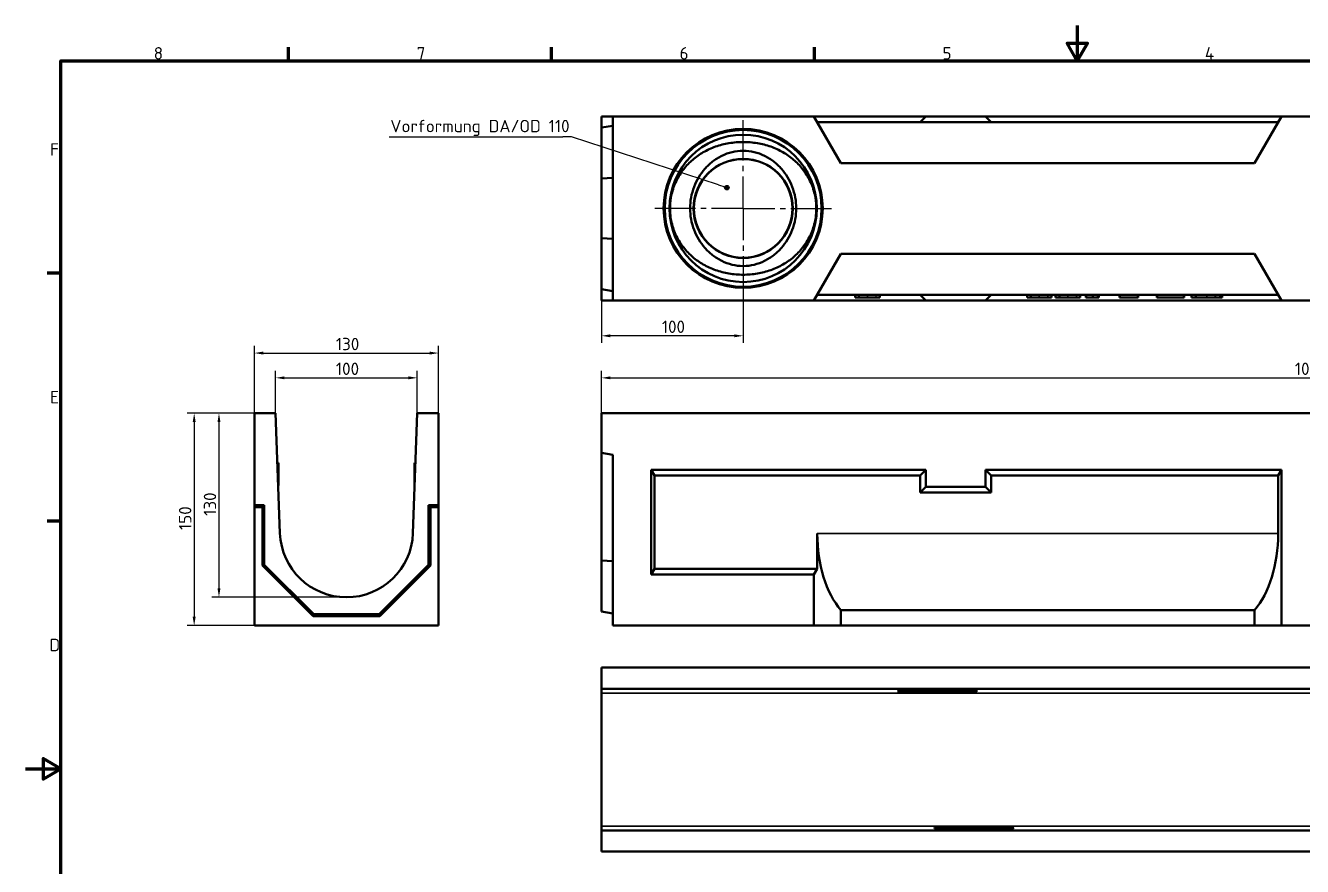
# Model space of a CAD drawing. Header units: millimetres. Extents: x 0 to 1485, y 0 to 1050.
# Drawn here: x 0 to 901, y 456 to 1050 of the extents above; entities that cross this region are included whole.
import ezdxf

# ---------------------------------------------------------------- set-up
doc = ezdxf.new("R2010")
doc.units = ezdxf.units.MM
doc.header["$LTSCALE"] = 2.5
for name, color, linetype, lineweight in [('Bemaßung (ISO)', 7, 'Continuous', 25), ('Mittelpunktmarkierung (ISO)', 7, 'Continuous', 25), ('Rahmen (ISO)', 7, 'Continuous', 70), ('Sichtbar (ISO)', 7, 'Continuous', 50), ('Sichtbar schmal (ISO)', 7, 'Continuous', 35), ('Symbol (ISO)', 7, 'Continuous', 25)]:
    doc.layers.add(name, color=color, linetype=linetype, lineweight=lineweight)
doc.styles.add('Notiztext (DIN)', font='isocpeur.ttf')
doc.styles.add('TXT 3_5', font='isocpeur.ttf')
doc.dimstyles.new('Anrin Standard (DIN)', dxfattribs={"dimscale": 2.5, "dimtxt": 3.5, "dimasz": 2.5, "dimexe": 2, "dimexo": 0, "dimgap": 0.8, "dimtad": 1, "dimrnd": 1e-08, "dimtxsty": 'TXT 3_5', "dimcen": 0.09, "dimdle": 10, "dimclrd": 256, "dimclre": 256, "dimclrt": 256, "dimadec": 0, "dimazin": 2, "dimtfac": 0.714286, "dimtmove": 0, "dimatfit": 3, "dimfxl": 1, "dimtolj": 1, "dimlwd": -1, "dimlwe": -1, "dimarcsym": 0})

# ---------------------------------------------------------------- blocks, each defined once
blk = doc.blocks.new('Ränder Standardrahmen')
at = {"layer": 'Rahmen (ISO)'}
for p, q in [((74.25, 410), (74.25, 413.9)), ((148.5, 410), (148.5, 413.9)), ((222.75, 410), (222.75, 413.9)), ((10, 350), (6.1, 350)), ((10, 280), (6.1, 280))]:
    blk.add_line(p, q, dxfattribs=at)
at = {"layer": 'Rahmen (ISO)', "flags": 128}
for points in [[(297, 420), (297, 410), (294.11, 415), (299.89, 415), (297, 410)], [(10, 10), (10, 410), (584, 410), (584, 10), (10, 10)], [(0, 210), (10, 210), (5, 212.89), (5, 207.11), (10, 210)]]:
    blk.add_lwpolyline(points, dxfattribs=at)
at = {"layer": 'Rahmen (ISO)', "char_height": 3.5, "attachment_point": 7, "style": 'Notiztext (DIN)'}
for s, insert in [('8', (36.2, 410.4)), ('7', (110.45, 410.4)), ('6', (184.7, 410.4)), ('5', (258.95, 410.4)), ('4', (333.03, 410.4)), ('F', (6.93, 383.25)), ('E', (6.93, 313.25)), ('D', (6.75, 243.25))]:
    blk.add_mtext(s, dxfattribs=dict(at, insert=insert))
blk = doc.blocks.new('*D13')
at = {"layer": 'Bemaßung (ISO)', "transparency": 16777216}
for p, q in [((406.62, 863.87), (406.62, 825.87)), ((506.62, 858.46), (506.62, 825.87)), ((500.37, 830.87), (412.87, 830.87))]:
    blk.add_line(p, q, dxfattribs=at)
for points in [[(412.87, 831.91), (412.87, 829.82), (406.62, 830.87)], [(500.37, 831.91), (500.37, 829.82), (506.62, 830.87)]]:
    blk.add_solid(points, dxfattribs=at)
at = {"layer": 'Defpoints', "color": 0, "transparency": 16777216}
for p in [(406.62, 863.87), (506.62, 858.46), (406.62, 830.87)]:
    blk.add_point(p, dxfattribs=at)
at = {"layer": 'Bemaßung (ISO)', "transparency": 16777216, "insert": (449.21, 841.62), "char_height": 8.75, "attachment_point": 1, "style": 'TXT 3_5'}
blk.add_mtext('\\A1;100', dxfattribs=at)
blk = doc.blocks.new('*D14')
at = {"layer": 'Bemaßung (ISO)', "transparency": 16777216}
for p, q in [((406.62, 748.18), (406.62, 806.18)), ((1406.62, 776.18), (1406.62, 806.18)), ((412.87, 801.18), (1400.37, 801.18))]:
    blk.add_line(p, q, dxfattribs=at)
for points in [[(412.87, 802.22), (412.87, 800.14), (406.62, 801.18)], [(1400.37, 802.22), (1400.37, 800.14), (1406.62, 801.18)]]:
    blk.add_solid(points, dxfattribs=at)
at = {"layer": 'Defpoints', "color": 0, "transparency": 16777216}
for p in [(1406.62, 801.18), (1406.62, 776.18), (406.62, 748.18)]:
    blk.add_point(p, dxfattribs=at)
at = {"layer": 'Bemaßung (ISO)', "transparency": 16777216, "insert": (896.1, 811.93), "char_height": 8.75, "attachment_point": 1, "style": 'TXT 3_5'}
blk.add_mtext('\\A1;1000', dxfattribs=at)
blk = doc.blocks.new('*D15')
at = {"layer": 'Bemaßung (ISO)', "transparency": 16777216}
for p, q in [((176.56, 776.18), (176.56, 806.18)), ((276.56, 776.18), (276.56, 806.18)), ((182.81, 801.18), (270.31, 801.18))]:
    blk.add_line(p, q, dxfattribs=at)
for points in [[(182.81, 802.22), (182.81, 800.14), (176.56, 801.18)], [(270.31, 802.22), (270.31, 800.14), (276.56, 801.18)]]:
    blk.add_solid(points, dxfattribs=at)
at = {"layer": 'Defpoints', "color": 0, "transparency": 16777216}
for p in [(276.56, 801.18), (176.56, 776.18), (276.56, 776.18)]:
    blk.add_point(p, dxfattribs=at)
at = {"layer": 'Bemaßung (ISO)', "transparency": 16777216, "insert": (219.1, 811.93), "char_height": 8.75, "attachment_point": 1, "style": 'TXT 3_5'}
blk.add_mtext('\\A1;100', dxfattribs=at)
blk = doc.blocks.new('*D16')
at = {"layer": 'Bemaßung (ISO)', "transparency": 16777216}
for p, q in [((161.56, 776.18), (161.56, 823.68)), ((291.56, 776.18), (291.56, 823.68)), ((167.81, 818.68), (285.31, 818.68))]:
    blk.add_line(p, q, dxfattribs=at)
for points in [[(167.81, 819.72), (167.81, 817.64), (161.56, 818.68)], [(285.31, 819.72), (285.31, 817.64), (291.56, 818.68)]]:
    blk.add_solid(points, dxfattribs=at)
at = {"layer": 'Defpoints', "color": 0, "transparency": 16777216}
for p in [(291.56, 818.68), (161.56, 776.18), (291.56, 776.18)]:
    blk.add_point(p, dxfattribs=at)
at = {"layer": 'Bemaßung (ISO)', "transparency": 16777216, "insert": (219.1, 829.43), "char_height": 8.75, "attachment_point": 1, "style": 'TXT 3_5'}
blk.add_mtext('\\A1;130', dxfattribs=at)
blk = doc.blocks.new('*D17')
at = {"layer": 'Bemaßung (ISO)', "transparency": 16777216}
for p, q in [((161.56, 776.18), (131.56, 776.18)), ((136.56, 769.93), (136.56, 652.43)), ((226.56, 646.18), (131.56, 646.18))]:
    blk.add_line(p, q, dxfattribs=at)
for points in [[(135.52, 769.93), (137.6, 769.93), (136.56, 776.18)], [(135.52, 652.43), (137.6, 652.43), (136.56, 646.18)]]:
    blk.add_solid(points, dxfattribs=at)
at = {"layer": 'Defpoints', "color": 0, "transparency": 16777216}
for p in [(161.56, 776.18), (136.56, 646.18), (226.56, 646.18)]:
    blk.add_point(p, dxfattribs=at)
at = {"layer": 'Bemaßung (ISO)', "transparency": 16777216, "insert": (125.81, 703.72), "char_height": 8.75, "attachment_point": 1, "rotation": 90, "style": 'TXT 3_5'}
blk.add_mtext('\\A1;130', dxfattribs=at)
blk = doc.blocks.new('*D18')
at = {"layer": 'Bemaßung (ISO)', "transparency": 16777216}
for p, q in [((161.56, 776.18), (114.06, 776.18)), ((119.06, 769.93), (119.06, 632.43)), ((161.56, 626.18), (114.06, 626.18))]:
    blk.add_line(p, q, dxfattribs=at)
for points in [[(118.02, 769.93), (120.1, 769.93), (119.06, 776.18)], [(118.02, 632.43), (120.1, 632.43), (119.06, 626.18)]]:
    blk.add_solid(points, dxfattribs=at)
at = {"layer": 'Defpoints', "color": 0, "transparency": 16777216}
for p in [(161.56, 776.18), (119.06, 626.18), (161.56, 626.18)]:
    blk.add_point(p, dxfattribs=at)
at = {"layer": 'Bemaßung (ISO)', "transparency": 16777216, "insert": (108.31, 693.72), "char_height": 8.75, "attachment_point": 1, "rotation": 90, "style": 'TXT 3_5'}
blk.add_mtext('\\A1;150', dxfattribs=at)
blk = doc.blocks.new('Führungslinientext1')
at = {"layer": 'Symbol (ISO)'}
h = blk.add_hatch(color=256, dxfattribs=at)
edge = h.paths.add_edge_path(flags=0)
edge.add_arc((198.05, 374.2), 0.625, 0, 360)
for p, q in [((102.69, 388.55), (151.68, 388.55)), ((154.18, 388.55), (151.68, 388.55)), ((195.67, 374.98), (154.18, 388.55)), ((195.67, 374.98), (197.46, 374.39))]:
    blk.add_line(p, q, dxfattribs=at)
blk.add_circle((198.05, 374.2), 0.625, dxfattribs=at)
at = {"layer": 'Symbol (ISO)', "insert": (103, 388.79), "char_height": 3.5, "attachment_point": 7, "style": 'Notiztext (DIN)'}
blk.add_mtext('Vorformung DA/OD 110', dxfattribs=at)

msp = doc.modelspace()

# ---------------------------------------------------------------- linework, layer by layer
at = {"layer": 'Mittelpunktmarkierung (ISO)', "linetype": 'Continuous'}
for p, q in [((506.622, 954.569), (506.622, 983.272)), ((506.622, 947.069), (506.622, 950.819)), ((506.622, 920.865), (506.622, 943.319)), ((472.919, 920.865), (444.215, 920.865)), ((480.419, 920.865), (476.669, 920.865)), ((506.622, 920.865), (484.169, 920.865)), ((506.622, 920.865), (529.076, 920.865)), ((506.622, 920.865), (506.622, 898.411)), ((532.826, 920.865), (536.576, 920.865)), ((540.326, 920.865), (569.029, 920.865)), ((506.622, 894.661), (506.622, 890.911)), ((506.622, 887.161), (506.622, 858.458))]:
    msp.add_line(p, q, dxfattribs=at)
at = {"layer": 'Sichtbar (ISO)'}
for p, q in [((406.622, 985.865), (414.622, 985.865)), ((406.622, 977.865), (406.622, 985.865)), ((556.622, 985.865), (414.622, 985.865)), ((414.622, 985.865), (414.622, 855.865)), ((556.622, 985.865), (635.622, 985.865)), ((575.675, 952.865), (556.622, 985.865)), ((635.622, 985.865), (631.622, 981.865)), ((635.622, 985.865), (677.622, 985.865)), ((677.622, 985.865), (886.622, 985.865)), ((677.622, 985.865), (681.622, 981.865)), ((867.57, 952.865), (886.622, 985.865)), ((886.622, 985.865), (926.622, 985.865)), ((406.622, 977.865), (414.622, 979.276)), ((406.622, 941.865), (406.622, 977.865)), ((558.932, 981.865), (884.313, 981.865)), ((575.675, 952.865), (867.57, 952.865)), ((406.622, 941.865), (414.622, 942.449)), ((406.622, 899.865), (406.622, 941.865)), ((406.622, 899.865), (414.622, 899.281)), ((406.622, 863.865), (406.622, 899.865)), ((575.675, 888.865), (556.622, 855.865)), ((575.675, 888.865), (867.57, 888.865)), ((867.57, 888.865), (886.622, 855.865)), ((406.622, 863.865), (414.622, 862.454)), ((406.622, 855.865), (406.622, 863.865)), ((558.932, 859.865), (884.313, 859.865)), ((585.646, 859.865), (585.734, 857.865)), ((585.734, 857.865), (588.415, 857.865)), ((588.415, 857.865), (588.358, 859.865)), ((588.415, 857.865), (594.382, 857.865)), ((594.382, 857.865), (600.373, 857.865)), ((600.373, 857.865), (603.055, 857.865)), ((603.142, 859.865), (603.055, 857.865)), ((635.622, 855.865), (631.622, 859.865)), ((677.622, 855.865), (681.622, 859.865)), ((706.918, 859.865), (707.006, 857.865)), ((707.006, 857.865), (709.687, 857.865)), ((709.687, 857.865), (709.63, 859.865)), ((709.687, 857.865), (715.654, 857.865)), ((715.654, 857.865), (721.645, 857.865)), ((721.645, 857.865), (724.327, 857.865)), ((724.414, 859.865), (724.327, 857.865)), ((727.15, 859.865), (727.238, 857.865)), ((727.238, 857.865), (729.919, 857.865)), ((729.919, 857.865), (729.862, 859.865)), ((729.919, 857.865), (735.886, 857.865)), ((735.886, 857.865), (741.877, 857.865)), ((741.877, 857.865), (744.559, 857.865)), ((744.646, 859.865), (744.559, 857.865)), ((748.438, 859.865), (748.526, 857.865)), ((748.526, 857.865), (748.966, 857.865)), ((753.142, 857.865), (748.966, 857.865)), ((753.142, 857.865), (753.559, 857.865)), ((753.646, 859.865), (753.559, 857.865)), ((753.559, 857.865), (757.033, 857.865)), ((756.982, 859.865), (757.033, 857.865)), ((757.033, 857.865), (757.687, 857.865)), ((757.774, 859.865), (757.687, 857.865)), ((772.246, 859.865), (772.334, 857.865)), ((772.334, 857.865), (772.75, 857.865)), ((785.038, 857.865), (772.75, 857.865)), ((785.038, 857.865), (785.455, 857.865)), ((785.542, 859.865), (785.455, 857.865)), ((798.55, 859.865), (798.638, 857.865)), ((798.638, 857.865), (799.054, 857.865)), ((817.606, 857.865), (799.054, 857.865)), ((817.606, 857.865), (817.999, 857.865)), ((818.086, 859.865), (817.999, 857.865)), ((823.078, 859.865), (823.166, 857.865)), ((823.166, 857.865), (826.307, 857.865)), ((826.307, 857.865), (833.95, 857.865)), ((833.95, 857.865), (839.948, 857.865)), ((839.998, 859.865), (839.948, 857.865)), ((839.948, 857.865), (843.402, 857.865)), ((843.402, 857.865), (844.424, 857.865)), ((844.424, 857.865), (844.711, 857.865)), ((844.798, 859.865), (844.711, 857.865)), ((414.622, 855.865), (406.622, 855.865)), ((556.622, 855.865), (414.622, 855.865)), ((556.622, 855.865), (635.622, 855.865)), ((635.622, 855.865), (677.622, 855.865)), ((677.622, 855.865), (886.622, 855.865)), ((886.622, 855.865), (926.622, 855.865)), ((176.559, 776.179), (161.559, 776.179)), ((161.559, 776.179), (161.559, 711.179)), ((179.589, 691.498), (176.559, 776.179)), ((273.529, 691.498), (276.559, 776.179)), ((276.559, 776.179), (291.559, 776.179)), ((291.559, 776.179), (291.559, 711.179)), ((1406.622, 776.179), (406.622, 776.179)), ((406.622, 748.179), (406.622, 776.179)), ((177.812, 741.179), (178.559, 741.179)), ((178.559, 740.879), (178.559, 741.179)), ((178.559, 740.879), (178.559, 725.479)), ((274.559, 741.179), (274.559, 725.179)), ((275.307, 741.179), (274.559, 741.179)), ((406.622, 748.179), (414.622, 746.768)), ((406.622, 672.179), (406.622, 748.179)), ((414.622, 746.768), (414.622, 626.179)), ((441.622, 736.179), (635.622, 736.179)), ((441.622, 662.179), (441.622, 736.179)), ((441.622, 736.179), (443.932, 732.179)), ((443.932, 732.179), (631.622, 732.179)), ((443.932, 666.179), (443.932, 732.179)), ((631.622, 732.179), (635.622, 736.179)), ((631.622, 720.179), (631.622, 732.179)), ((635.622, 736.179), (635.622, 724.179)), ((677.622, 736.179), (886.622, 736.179)), ((677.622, 736.179), (681.622, 732.179)), ((677.622, 724.179), (677.622, 736.179)), ((681.622, 732.179), (884.313, 732.179)), ((681.622, 732.179), (681.622, 720.179)), ((884.313, 732.179), (886.622, 736.179)), ((884.313, 691.179), (884.313, 732.179)), ((886.622, 626.179), (886.622, 736.179)), ((178.559, 725.179), (178.384, 725.179)), ((178.559, 725.179), (178.559, 725.479)), ((274.559, 725.179), (274.735, 725.179)), ((635.622, 724.179), (631.622, 720.179)), ((635.622, 724.179), (677.622, 724.179)), ((677.622, 724.179), (681.622, 720.179)), ((681.622, 720.179), (631.622, 720.179)), ((161.559, 711.179), (168.559, 711.179)), ((161.559, 709.944), (161.559, 711.179)), ((161.559, 626.179), (161.559, 709.944)), ((161.559, 709.944), (167.325, 709.944)), ((168.559, 711.179), (167.325, 709.944)), ((167.325, 709.944), (167.325, 668.667)), ((168.559, 711.179), (168.559, 669.179)), ((284.559, 711.179), (291.559, 711.179)), ((284.559, 711.179), (285.794, 709.944)), ((284.559, 669.179), (284.559, 711.179)), ((291.559, 709.944), (285.794, 709.944)), ((285.794, 709.944), (285.794, 668.667)), ((291.559, 711.179), (291.559, 709.944)), ((291.559, 709.944), (291.559, 626.179)), ((558.932, 666.179), (558.932, 691.179)), ((168.559, 669.179), (167.325, 668.667)), ((167.325, 668.667), (203.048, 632.944)), ((168.559, 669.179), (203.559, 634.179)), ((249.559, 634.179), (284.559, 669.179)), ((285.794, 668.667), (250.071, 632.944)), ((284.559, 669.179), (285.794, 668.667)), ((406.622, 672.179), (414.622, 671.594)), ((406.622, 636.179), (406.622, 672.179)), ((441.622, 662.179), (443.932, 666.179)), ((441.622, 662.179), (556.622, 662.179)), ((558.932, 666.179), (443.932, 666.179)), ((556.622, 662.179), (558.932, 666.179)), ((556.622, 626.179), (556.622, 662.179)), ((203.559, 634.179), (203.048, 632.944)), ((250.071, 632.944), (203.048, 632.944)), ((203.559, 634.179), (249.559, 634.179)), ((249.559, 634.179), (250.071, 632.944)), ((406.622, 636.179), (414.622, 634.768)), ((575.675, 637.058), (867.57, 637.058)), ((575.675, 637.058), (575.675, 626.179)), ((867.57, 626.179), (867.57, 637.058)), ((291.559, 626.179), (161.559, 626.179)), ((556.622, 626.179), (414.622, 626.179)), ((575.675, 626.179), (556.622, 626.179)), ((575.675, 626.179), (867.57, 626.179)), ((867.57, 626.179), (886.622, 626.179)), ((886.622, 626.179), (926.622, 626.179)), ((1406.622, 596.579), (406.622, 596.579)), ((406.622, 596.579), (406.622, 581.579)), ((406.622, 581.579), (1406.622, 581.579)), ((406.622, 581.579), (406.622, 578.549)), ((406.622, 578.549), (406.622, 484.61)), ((615.622, 579.579), (616.097, 579.579)), ((671.622, 579.579), (616.097, 579.579)), ((617.038, 580.327), (671.622, 580.327)), ((671.622, 580.327), (671.622, 579.579)), ((406.622, 481.579), (406.622, 484.61)), ((406.622, 481.579), (1406.622, 481.579)), ((406.622, 466.579), (406.622, 481.579)), ((641.622, 483.579), (697.147, 483.579)), ((641.622, 482.832), (641.622, 483.579)), ((696.206, 482.832), (641.622, 482.832)), ((697.622, 483.579), (697.147, 483.579)), ((1406.622, 466.579), (406.622, 466.579))]:
    msp.add_line(p, q, dxfattribs=at)
for radius in [56.157, 55.371, 52, 35, 34.843]:
    msp.add_circle((506.622, 920.865), radius, dxfattribs=at)
for centre, radius, start, end in [((226.559, 693.179), 47, 182.049294, 357.950706), ((656.19, 530.079), 64, 128.283817, 129.336415), ((657.054, 533.079), 64, 308.283817, 309.336415)]:
    msp.add_arc(centre, radius, start, end, dxfattribs=at)
for centre, major_axis, start_param, end_param in [((596.459, 691.179), (0, 65), 1.5707963, 2.5546161), ((846.785, 691.179), (0, -65), 0.5869765, 1.5707963)]:
    msp.add_ellipse(centre, major_axis=major_axis, ratio=0.5773503, start_param=start_param, end_param=end_param, dxfattribs=at)
for points, knots in [([(506.622, 967.723), (510.003, 967.723), (513.365, 967.443), (519.901, 966.345), (523.078, 965.526), (529.146, 963.379), (532.041, 962.049), (537.447, 958.94), (539.957, 957.159), (544.468, 953.294), (546.64, 951.067), (550.569, 946.069), (552.325, 943.299), (555.216, 937.357), (556.354, 934.177), (557.881, 927.611), (558.27, 924.225), (558.27, 917.505), (557.881, 914.119), (556.354, 907.553), (555.216, 904.373), (552.325, 898.431), (550.569, 895.661), (546.64, 890.664), (544.468, 888.436), (539.957, 884.571), (537.447, 882.79), (532.041, 879.681), (529.146, 878.351), (523.078, 876.205), (519.901, 875.386), (513.365, 874.287), (510.003, 874.007), (503.242, 874.007), (499.88, 874.287), (493.343, 875.386), (490.166, 876.205), (484.098, 878.351), (481.203, 879.681), (475.798, 882.79), (473.287, 884.571), (468.777, 888.436), (466.604, 890.664), (462.675, 895.661), (460.92, 898.431), (458.029, 904.373), (456.89, 907.553), (455.363, 914.119), (454.975, 917.505), (454.975, 924.225), (455.363, 927.611), (456.89, 934.177), (458.029, 937.357), (460.92, 943.299), (462.675, 946.069), (466.604, 951.067), (468.777, 953.294), (473.287, 957.159), (475.798, 958.94), (481.203, 962.049), (484.098, 963.379), (490.166, 965.526), (493.343, 966.345), (499.88, 967.443), (503.242, 967.723), (506.622, 967.723)], [0, 0, 0, 0, 1.0141609, 1.0141609, 2.0283217, 2.0283217, 3.0424826, 3.0424826, 4.0566434, 4.0566434, 5.0646535, 5.0646535, 6.0726636, 6.0726636, 7.0806736, 7.0806736, 8.0886837, 8.0886837, 9.0966938, 9.0966938, 10.1047038, 10.1047038, 11.1127139, 11.1127139, 12.120724, 12.120724, 13.1348848, 13.1348848, 14.1490457, 14.1490457, 15.1632065, 15.1632065, 16.1773674, 16.1773674, 17.1915283, 17.1915283, 18.2056891, 18.2056891, 19.21985, 19.21985, 20.2340108, 20.2340108, 21.2420209, 21.2420209, 22.250031, 22.250031, 23.258041, 23.258041, 24.2660511, 24.2660511, 25.2740612, 25.2740612, 26.2820712, 26.2820712, 27.2900813, 27.2900813, 28.2980914, 28.2980914, 29.3122522, 29.3122522, 30.3264131, 30.3264131, 31.340574, 31.340574, 32.3547348, 32.3547348, 32.3547348, 32.3547348]), ([(506.622, 961.606), (503.932, 961.606), (501.299, 961.271), (496.235, 960.027), (493.802, 959.12), (489.202, 956.834), (487.033, 955.454), (483.036, 952.333), (481.209, 950.591), (478.066, 947.015), (476.616, 945.064), (474.027, 940.81), (472.889, 938.506), (471.039, 933.673), (470.326, 931.138), (469.383, 926.002), (469.154, 923.401), (469.154, 918.329), (469.383, 915.728), (470.326, 910.592), (471.039, 908.057), (472.889, 903.224), (474.027, 900.92), (476.616, 896.666), (478.066, 894.715), (481.209, 891.139), (483.036, 889.397), (487.033, 886.277), (489.202, 884.896), (493.802, 882.611), (496.235, 881.703), (501.299, 880.46), (503.932, 880.124), (509.312, 880.124), (511.945, 880.46), (517.01, 881.703), (519.442, 882.611), (524.042, 884.896), (526.211, 886.277), (530.208, 889.397), (532.036, 891.139), (535.178, 894.715), (536.629, 896.666), (539.217, 900.92), (540.356, 903.224), (542.205, 908.057), (542.918, 910.592), (543.861, 915.728), (544.091, 918.329), (544.091, 923.401), (543.861, 926.002), (542.918, 931.138), (542.205, 933.673), (540.356, 938.506), (539.217, 940.81), (536.629, 945.064), (535.178, 947.015), (532.036, 950.591), (530.208, 952.333), (526.211, 955.454), (524.042, 956.834), (519.442, 959.12), (517.01, 960.027), (511.945, 961.271), (509.312, 961.606), (506.622, 961.606)], [0, 0, 0, 0, 0.8069679, 0.8069679, 1.6139359, 1.6139359, 2.4209038, 2.4209038, 3.2278718, 3.2278718, 3.9887155, 3.9887155, 4.7495593, 4.7495593, 5.5104031, 5.5104031, 6.2712469, 6.2712469, 7.0320906, 7.0320906, 7.7929344, 7.7929344, 8.5537782, 8.5537782, 9.314622, 9.314622, 10.1215899, 10.1215899, 10.9285579, 10.9285579, 11.7355258, 11.7355258, 12.5424937, 12.5424937, 13.3494617, 13.3494617, 14.1564296, 14.1564296, 14.9633976, 14.9633976, 15.7703655, 15.7703655, 16.5312093, 16.5312093, 17.292053, 17.292053, 18.0528968, 18.0528968, 18.8137406, 18.8137406, 19.5745844, 19.5745844, 20.3354282, 20.3354282, 21.0962719, 21.0962719, 21.8571157, 21.8571157, 22.6640836, 22.6640836, 23.4710516, 23.4710516, 24.2780195, 24.2780195, 25.0849875, 25.0849875, 25.0849875, 25.0849875]), ([(826.307, 857.865), (826.302, 858.032), (826.297, 858.198), (826.277, 858.865), (826.261, 859.365), (826.246, 859.865)], [0.10009527, 0.10009527, 0.10009527, 0.10009527, 0.15014291, 0.15014291, 0.30028582, 0.30028582, 0.30028582, 0.30028582]), ([(843.402, 857.865), (843.408, 858.032), (843.415, 858.198), (843.44, 858.865), (843.459, 859.365), (843.478, 859.865)], [0.10009528, 0.10009528, 0.10009528, 0.10009528, 0.1501429, 0.1501429, 0.30028585, 0.30028585, 0.30028585, 0.30028585]), ([(616.538, 580.316), (616.54, 580.317), (616.552, 580.319), (616.589, 580.321), (616.625, 580.322), (616.704, 580.324), (616.766, 580.325), (616.886, 580.327), (616.969, 580.327), (617.038, 580.327)], [0, 0, 0, 0, 0.009521413, 0.009521413, 0.022128035, 0.022128035, 0.038984282, 0.038984282, 0.059837541, 0.059837541, 0.059837541, 0.059837541]), ([(696.706, 482.843), (696.705, 482.841), (696.693, 482.84), (696.655, 482.838), (696.62, 482.837), (696.54, 482.835), (696.479, 482.834), (696.358, 482.832), (696.276, 482.832), (696.206, 482.832)], [0, 0, 0, 0, 0.009521413, 0.009521413, 0.022128035, 0.022128035, 0.038984282, 0.038984282, 0.059837541, 0.059837541, 0.059837541, 0.059837541])]:
    msp.add_open_spline(points, degree=3, knots=knots, dxfattribs=at)
at = {"layer": 'Sichtbar schmal (ISO)'}
for p, q in [((594.382, 859.865), (594.382, 857.865)), ((600.43, 859.865), (600.373, 857.865)), ((715.654, 859.865), (715.654, 857.865)), ((721.702, 859.865), (721.645, 857.865)), ((735.886, 859.865), (735.886, 857.865)), ((741.877, 857.865), (741.934, 859.865)), ((748.966, 859.865), (748.966, 857.865)), ((753.142, 859.865), (753.142, 857.865)), ((772.75, 859.865), (772.75, 857.865)), ((785.038, 859.865), (785.038, 857.865)), ((799.054, 859.865), (799.054, 857.865)), ((817.606, 859.865), (817.606, 857.865)), ((833.95, 859.865), (833.95, 857.865)), ((844.424, 857.865), (844.51, 859.865)), ((178.559, 740.879), (177.823, 740.879)), ((178.374, 725.479), (178.559, 725.479)), ((558.932, 691.179), (884.313, 691.179)), ((406.622, 578.549), (1406.622, 578.549)), ((406.622, 484.61), (1406.622, 484.61))]:
    msp.add_line(p, q, dxfattribs=at)
for centre, start, end in [((656.19, 530.079), 127.924933, 129.005999), ((657.054, 533.079), 307.924933, 309.005999)]:
    msp.add_arc(centre, 63.7, start, end, dxfattribs=at)

# ---------------------------------------------------------------- block references
at = {"xscale": 2.5, "yscale": 2.5, "zscale": 2.5}
msp.add_blockref('Ränder Standardrahmen', (0, 0), dxfattribs=at)
at = {"layer": 'Symbol (ISO)', "xscale": 2.5, "yscale": 2.5, "zscale": 2.5}
msp.add_blockref('Führungslinientext1', (0, 0), dxfattribs=at)

# ---------------------------------------------------------------- dimensions: what is measured, and where the dimension line sits
at = {"layer": 'Bemaßung (ISO)'}
for base, p1, p2, angle, picture, middle in [((406.622, 830.865), (506.622, 858.458), (406.622, 863.865), 180, '*D13', (456.647, 830.865)), ((291.559, 818.679), (161.559, 776.179), (291.559, 776.179), 180, '*D16', (226.534, 818.679)), ((276.559, 801.179), (176.559, 776.179), (276.559, 776.179), 180, '*D15', (226.534, 801.179)), ((119.059, 626.179), (161.559, 776.179), (161.559, 626.179), 90, '*D18', (119.059, 701.154)), ((136.559, 646.179), (161.559, 776.179), (226.559, 646.179), 90, '*D17', (136.559, 711.154))]:
    dim = msp.add_linear_dim(base=base, p1=p1, p2=p2, angle=angle, dimstyle='Anrin Standard (DIN)', override={"dimgap": 0.8, "dimdec": 2, "dimtol": 0, "dimlim": 0, "dimtp": 0, "dimtm": 0, "dimtdec": 2, "dimtofl": 0, "dimatfit": 1}, dxfattribs=at)
    dim.commit()
    dim.dimension.update_dxf_attribs({"geometry": picture, "text_midpoint": middle, "dimtype": 160})
dim = msp.add_linear_dim(base=(1406.622, 801.179), p1=(406.622, 748.179), p2=(1406.622, 776.179), dimstyle='Anrin Standard (DIN)', override={"dimgap": 0.8, "dimdec": 2, "dimtol": 0, "dimlim": 0, "dimtp": 0, "dimtm": 0, "dimtdec": 2, "dimtofl": 0, "dimatfit": 1}, dxfattribs=at)
dim.commit()
dim.dimension.update_dxf_attribs({"geometry": '*D14', "text_midpoint": (906.597, 801.179), "dimtype": 160})

doc.saveas('drawing.dxf')
